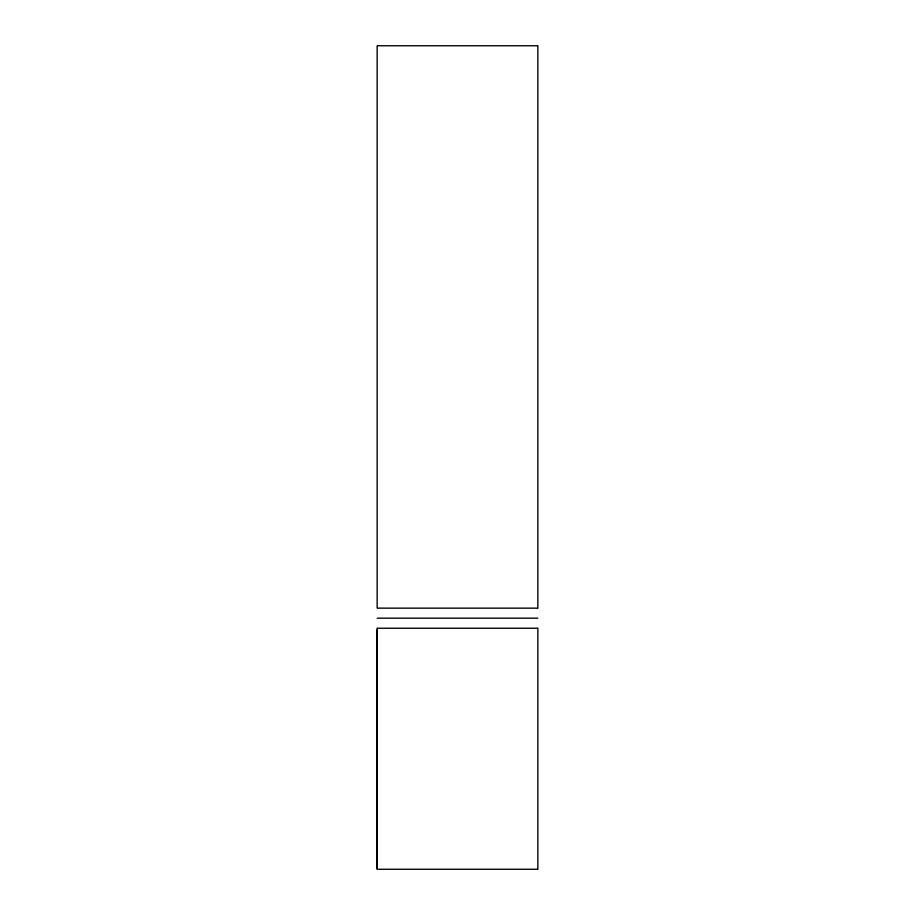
<?xml version="1.0" encoding="UTF-8"?>
<svg xmlns="http://www.w3.org/2000/svg" width="915" height="915" viewBox="0 0 915 915"><rect width="100%" height="100%" fill="white"/><g stroke="black" fill="none" stroke-linecap="round" stroke-linejoin="round"><path stroke-width="1.37" d="M377.152 869.147L377.152 628.331M377.152 607.64L377.152 46.253M377.335 45.75L537.505 45.75M377.335 608.143L537.505 608.143M377.209 618.185L537.848 618.185M377.335 628.228L537.505 628.228M377.335 869.25L537.505 869.25M537.848 45.75L537.848 608.143M537.848 628.228L537.848 869.25M377.152 629.92L377.152 868.427"/></g></svg>
